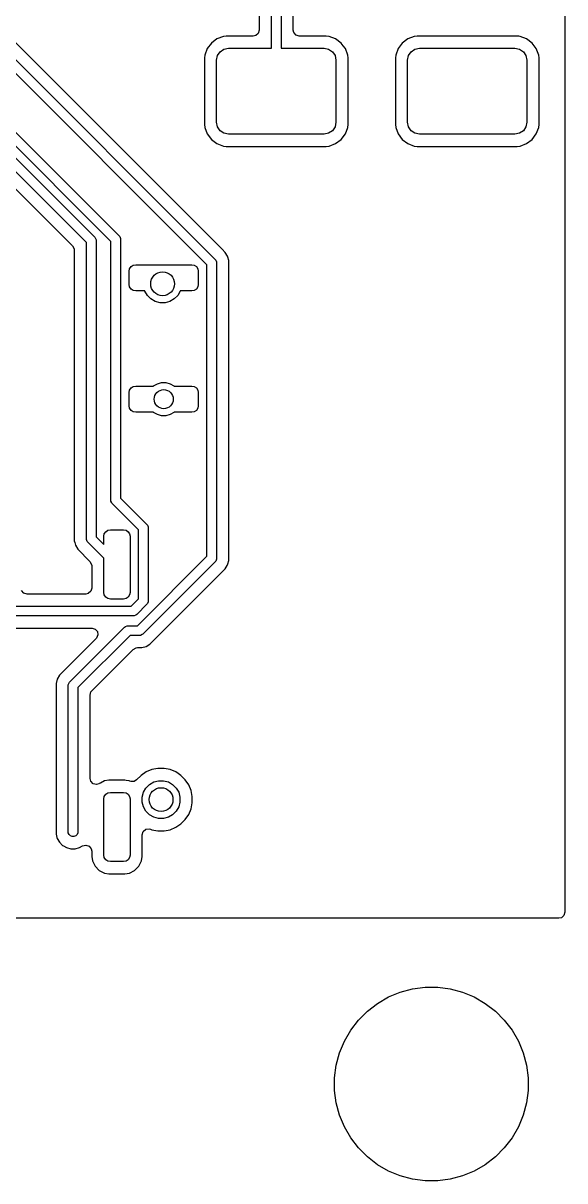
# Model space of a CAD drawing. Extents: x 3.09 to 4.61, y -6.46 to -3.15.
# Drawn here: x 4.168 to 4.614, y -6.45 to -5.496 of the extents above; entities that cross this region are included whole.
import ezdxf

# ---------------------------------------------------------------- set-up
doc = ezdxf.new("R2010")
doc.units = 0
doc.header["$MEASUREMENT"] = 0
doc.layers.add('BLACK', color=7, linetype='CONTINUOUS')

msp = doc.modelspace()

# ---------------------------------------------------------------- linework, layer by layer
at = {"layer": 'BLACK', "linetype": 'CONTINUOUS'}
for p, q in [((4.37238, -5.51654), (4.37238, -5.42892)), ((4.38038, -5.42986), (4.38038, -5.51654)), ((4.36236, -5.43899), (4.36236, -5.50156)), ((4.3904, -5.50156), (4.3904, -5.44232)), ((4.61441, -5.44213), (4.61441, -6.2289)), ((4.33173, -5.68223), (4.15425, -5.50474)), ((4.33274, -5.50677), (4.32739, -5.50877)), ((4.33511, -5.50652), (4.33274, -5.50677)), ((4.33274, -5.50677), (4.33274, -5.50677)), ((4.3574, -5.50652), (4.33511, -5.50652)), ((4.33511, -5.50652), (4.33511, -5.50652)), ((4.35946, -5.50607), (4.3574, -5.50652)), ((4.36157, -5.50424), (4.35946, -5.50607)), ((4.36236, -5.50156), (4.36157, -5.50424)), ((4.39085, -5.50362), (4.3904, -5.50156)), ((4.39268, -5.50573), (4.39085, -5.50362)), ((4.39536, -5.50652), (4.39268, -5.50573)), ((4.41765, -5.50652), (4.39536, -5.50652)), ((4.41972, -5.50674), (4.41765, -5.50652)), ((4.41765, -5.50652), (4.41765, -5.50652)), ((4.42001, -5.50677), (4.41972, -5.50674)), ((4.42536, -5.50877), (4.42001, -5.50677)), ((4.42001, -5.50677), (4.42001, -5.50677)), ((4.42001, -5.50677), (4.42001, -5.50677)), ((4.49022, -5.50677), (4.48487, -5.50877)), ((4.49259, -5.50652), (4.49022, -5.50677)), ((4.49022, -5.50677), (4.49022, -5.50677)), ((4.57513, -5.50652), (4.49259, -5.50652)), ((4.49259, -5.50652), (4.49259, -5.50652)), ((4.57631, -5.50664), (4.57513, -5.50652)), ((4.57749, -5.50677), (4.57631, -5.50664)), ((4.58285, -5.50877), (4.57749, -5.50677)), ((4.57749, -5.50677), (4.57749, -5.50677)), ((4.57749, -5.50677), (4.57749, -5.50677)), ((4.31912, -5.6951), (4.13973, -5.51571)), ((4.14422, -5.50888), (4.32595, -5.69062)), ((4.3194, -5.51676), (4.3174, -5.52211)), ((4.32282, -5.51219), (4.3194, -5.51676)), ((4.32739, -5.50877), (4.32282, -5.51219)), ((4.33324, -5.51728), (4.33701, -5.51654)), ((4.33701, -5.51654), (4.37238, -5.51654)), ((4.38038, -5.51654), (4.41575, -5.51654)), ((4.41575, -5.51654), (4.41951, -5.51728)), ((4.42994, -5.51219), (4.42536, -5.50877)), ((4.42536, -5.50877), (4.42536, -5.50877)), ((4.42536, -5.50877), (4.42536, -5.50877)), ((4.43161, -5.51442), (4.42994, -5.51219)), ((4.43336, -5.51676), (4.43161, -5.51442)), ((4.43536, -5.52211), (4.43336, -5.51676)), ((4.47688, -5.51676), (4.47488, -5.52211)), ((4.4803, -5.51219), (4.47688, -5.51676)), ((4.48487, -5.50877), (4.4803, -5.51219)), ((4.49072, -5.51728), (4.49449, -5.51654)), ((4.49449, -5.51654), (4.57323, -5.51654)), ((4.57323, -5.51654), (4.57699, -5.51728)), ((4.58742, -5.51219), (4.58285, -5.50877)), ((4.58285, -5.50877), (4.58285, -5.50877)), ((4.58285, -5.50877), (4.58285, -5.50877)), ((4.59084, -5.51676), (4.58742, -5.51219)), ((4.59284, -5.52211), (4.59084, -5.51676)), ((4.3174, -5.52211), (4.31715, -5.52448)), ((4.31715, -5.52448), (4.31715, -5.57946)), ((4.3174, -5.52211), (4.3174, -5.52211)), ((4.32717, -5.52638), (4.32791, -5.52261)), ((4.32717, -5.57756), (4.32717, -5.52638)), ((4.32791, -5.52261), (4.33005, -5.51942)), ((4.33005, -5.51942), (4.33324, -5.51728)), ((4.41951, -5.51728), (4.42271, -5.51942)), ((4.42271, -5.51942), (4.42484, -5.52261)), ((4.42484, -5.52261), (4.42559, -5.52638)), ((4.42559, -5.52638), (4.42559, -5.57756)), ((4.43561, -5.52448), (4.43536, -5.52211)), ((4.43536, -5.52211), (4.43536, -5.52211)), ((4.43561, -5.57946), (4.43561, -5.52448)), ((4.43561, -5.52448), (4.43561, -5.52448)), ((4.43561, -5.52448), (4.43561, -5.52448)), ((4.43561, -5.52448), (4.43561, -5.52448)), ((4.47488, -5.52211), (4.47463, -5.52448)), ((4.47463, -5.52448), (4.47463, -5.57946)), ((4.47488, -5.52211), (4.47488, -5.52211)), ((4.48465, -5.52638), (4.48539, -5.52261)), ((4.48465, -5.57756), (4.48465, -5.52638)), ((4.48539, -5.52261), (4.48753, -5.51942)), ((4.48753, -5.51942), (4.49072, -5.51728)), ((4.57699, -5.51728), (4.58019, -5.51942)), ((4.58019, -5.51942), (4.58232, -5.52261)), ((4.58232, -5.52261), (4.58307, -5.52638)), ((4.58307, -5.52638), (4.58307, -5.57756)), ((4.59309, -5.52448), (4.59284, -5.52211)), ((4.59309, -5.57946), (4.59309, -5.52448)), ((4.11898, -5.54343), (4.24679, -5.67123)), ((4.23996, -5.67572), (4.1145, -5.55026)), ((4.11275, -5.55847), (4.2266, -5.67232)), ((4.21978, -5.6768), (4.10827, -5.5653)), ((4.31715, -5.57946), (4.31715, -5.57946)), ((4.31715, -5.57946), (4.3174, -5.58182)), ((4.3174, -5.58182), (4.3174, -5.58182)), ((4.3174, -5.58182), (4.3194, -5.58718)), ((4.32791, -5.58133), (4.32717, -5.57756)), ((4.33005, -5.58452), (4.32791, -5.58133)), ((4.42484, -5.58133), (4.42271, -5.58452)), ((4.42559, -5.57756), (4.42484, -5.58133)), ((4.43336, -5.58718), (4.43536, -5.58182)), ((4.43536, -5.58182), (4.43561, -5.57946)), ((4.47463, -5.57946), (4.47463, -5.57946)), ((4.47463, -5.57946), (4.47488, -5.58182)), ((4.47488, -5.58182), (4.47488, -5.58182)), ((4.47488, -5.58182), (4.47688, -5.58718)), ((4.48539, -5.58133), (4.48465, -5.57756)), ((4.48753, -5.58452), (4.48539, -5.58133)), ((4.58232, -5.58133), (4.58019, -5.58452)), ((4.58307, -5.57756), (4.58232, -5.58133)), ((4.59084, -5.58718), (4.59284, -5.58182)), ((4.59284, -5.58182), (4.59309, -5.57946)), ((4.3194, -5.58718), (4.3194, -5.58718)), ((4.3194, -5.58718), (4.32282, -5.59175)), ((4.32282, -5.59175), (4.32739, -5.59517)), ((4.33324, -5.58665), (4.33005, -5.58452)), ((4.33701, -5.5874), (4.33324, -5.58665)), ((4.41575, -5.5874), (4.33701, -5.5874)), ((4.41951, -5.58665), (4.41575, -5.5874)), ((4.42271, -5.58452), (4.41951, -5.58665)), ((4.42536, -5.59517), (4.42994, -5.59175)), ((4.42994, -5.59175), (4.43336, -5.58718)), ((4.47688, -5.58718), (4.47688, -5.58718)), ((4.47688, -5.58718), (4.4803, -5.59175)), ((4.4803, -5.59175), (4.48487, -5.59517)), ((4.49072, -5.58665), (4.48753, -5.58452)), ((4.49449, -5.5874), (4.49072, -5.58665)), ((4.57323, -5.5874), (4.49449, -5.5874)), ((4.57699, -5.58665), (4.57323, -5.5874)), ((4.58019, -5.58452), (4.57699, -5.58665)), ((4.58285, -5.59517), (4.58742, -5.59175)), ((4.58742, -5.59175), (4.59084, -5.58718)), ((4.32739, -5.59517), (4.33274, -5.59717)), ((4.33274, -5.59717), (4.33511, -5.59742)), ((4.33511, -5.59742), (4.41765, -5.59742)), ((4.41765, -5.59742), (4.42001, -5.59717)), ((4.42001, -5.59717), (4.42536, -5.59517)), ((4.48487, -5.59517), (4.49022, -5.59717)), ((4.49022, -5.59717), (4.49259, -5.59742)), ((4.49259, -5.59742), (4.57513, -5.59742)), ((4.57513, -5.59742), (4.57749, -5.59717)), ((4.57749, -5.59717), (4.58285, -5.59517)), ((4.15635, -5.62754), (4.2083, -5.6795)), ((4.21978, -5.92086), (4.21978, -5.6768)), ((4.2266, -5.67232), (4.2271, -5.67292)), ((4.2271, -5.67292), (4.2277, -5.67437)), ((4.2277, -5.67437), (4.22778, -5.67515)), ((4.22778, -5.67515), (4.22778, -5.91921)), ((4.23996, -5.88908), (4.23996, -5.67572)), ((4.24679, -5.67123), (4.24728, -5.67184)), ((4.24728, -5.67184), (4.24788, -5.67328)), ((4.24788, -5.67328), (4.24796, -5.67406)), ((4.24796, -5.67406), (4.24796, -5.88743)), ((4.2083, -5.6795), (4.20964, -5.68195)), ((4.20964, -5.68195), (4.20976, -5.68301)), ((4.20976, -5.68301), (4.20976, -5.91902)), ((4.33434, -5.68484), (4.33173, -5.68223)), ((4.33619, -5.68803), (4.33434, -5.68484)), ((4.33636, -5.68867), (4.33619, -5.68803)), ((4.33714, -5.6916), (4.33636, -5.68867)), ((4.25541, -5.69834), (4.25658, -5.69658)), ((4.25658, -5.69658), (4.25834, -5.69541)), ((4.25834, -5.69541), (4.26041, -5.695)), ((4.26041, -5.695), (4.30667, -5.695)), ((4.30667, -5.695), (4.30874, -5.69541)), ((4.30874, -5.69541), (4.3105, -5.69658)), ((4.3105, -5.69658), (4.31167, -5.69834)), ((4.31912, -5.9354), (4.31912, -5.6951)), ((4.32595, -5.69062), (4.32645, -5.69122)), ((4.32645, -5.69122), (4.32705, -5.69266)), ((4.32705, -5.69266), (4.32712, -5.69344)), ((4.32712, -5.69344), (4.32712, -5.93705)), ((4.33714, -5.69529), (4.33714, -5.6916)), ((4.33714, -5.69597), (4.33714, -5.69529)), ((4.33714, -5.69529), (4.33714, -5.69529)), ((4.33714, -5.9349), (4.33714, -5.69597)), ((4.255, -5.70041), (4.25541, -5.69834)), ((4.255, -5.71124), (4.255, -5.70041)), ((4.31167, -5.69834), (4.31208, -5.70041)), ((4.31208, -5.70041), (4.31208, -5.71124)), ((4.25541, -5.71331), (4.255, -5.71124)), ((4.25658, -5.71506), (4.25541, -5.71331)), ((4.25834, -5.71624), (4.25658, -5.71506)), ((4.26041, -5.71665), (4.25834, -5.71624)), ((4.26804, -5.71665), (4.26041, -5.71665)), ((4.26806, -5.71672), (4.26804, -5.71665)), ((4.27012, -5.72028), (4.26806, -5.71672)), ((4.29716, -5.71672), (4.2951, -5.72028)), ((4.29718, -5.71665), (4.29716, -5.71672)), ((4.30667, -5.71665), (4.29718, -5.71665)), ((4.30874, -5.71624), (4.30667, -5.71665)), ((4.3105, -5.71506), (4.30874, -5.71624)), ((4.31167, -5.71331), (4.3105, -5.71506)), ((4.31208, -5.71124), (4.31167, -5.71331)), ((4.27302, -5.72318), (4.27012, -5.72028)), ((4.27658, -5.72524), (4.27302, -5.72318)), ((4.28055, -5.7263), (4.27658, -5.72524)), ((4.28467, -5.7263), (4.28055, -5.7263)), ((4.28864, -5.72524), (4.28467, -5.7263)), ((4.2922, -5.72318), (4.28864, -5.72524)), ((4.2951, -5.72028), (4.2922, -5.72318)), ((4.27515, -5.79489), (4.27827, -5.79309)), ((4.27827, -5.79309), (4.28174, -5.79216)), ((4.28174, -5.79216), (4.28534, -5.79216)), ((4.28534, -5.79216), (4.28881, -5.79309)), ((4.28881, -5.79309), (4.29193, -5.79489)), ((4.255, -5.80041), (4.25541, -5.79834)), ((4.255, -5.81124), (4.255, -5.80041)), ((4.25541, -5.79834), (4.25658, -5.79658)), ((4.25658, -5.79658), (4.25834, -5.79541)), ((4.25834, -5.79541), (4.26041, -5.795)), ((4.26041, -5.795), (4.27505, -5.795)), ((4.27505, -5.795), (4.27515, -5.79489)), ((4.29193, -5.79489), (4.29203, -5.795)), ((4.29203, -5.795), (4.30667, -5.795)), ((4.30667, -5.795), (4.30874, -5.79541)), ((4.30874, -5.79541), (4.3105, -5.79658)), ((4.3105, -5.79658), (4.31167, -5.79834)), ((4.31167, -5.79834), (4.31208, -5.80041)), ((4.31208, -5.80041), (4.31208, -5.81124)), ((4.25541, -5.81331), (4.255, -5.81124)), ((4.31208, -5.81124), (4.31167, -5.81331)), ((4.25658, -5.81506), (4.25541, -5.81331)), ((4.25834, -5.81624), (4.25658, -5.81506)), ((4.26041, -5.81665), (4.25834, -5.81624)), ((4.27505, -5.81665), (4.26041, -5.81665)), ((4.27515, -5.81675), (4.27505, -5.81665)), ((4.27827, -5.81855), (4.27515, -5.81675)), ((4.28174, -5.81948), (4.27827, -5.81855)), ((4.28534, -5.81948), (4.28174, -5.81948)), ((4.28881, -5.81855), (4.28534, -5.81948)), ((4.29193, -5.81675), (4.28881, -5.81855)), ((4.29203, -5.81665), (4.29193, -5.81675)), ((4.30667, -5.81665), (4.29203, -5.81665)), ((4.30874, -5.81624), (4.30667, -5.81665)), ((4.3105, -5.81506), (4.30874, -5.81624)), ((4.31167, -5.81331), (4.3105, -5.81506)), ((4.24003, -5.88986), (4.23996, -5.88908)), ((4.24796, -5.88743), (4.26965, -5.90912)), ((4.24063, -5.8913), (4.24003, -5.88986)), ((4.24113, -5.89191), (4.24063, -5.8913)), ((4.26282, -5.91361), (4.24113, -5.89191)), ((4.23413, -5.91891), (4.23454, -5.91684)), ((4.23454, -5.91684), (4.23572, -5.91509)), ((4.23572, -5.91509), (4.23747, -5.91391)), ((4.23747, -5.91391), (4.23954, -5.9135)), ((4.23954, -5.9135), (4.25037, -5.9135)), ((4.25037, -5.9135), (4.25244, -5.91391)), ((4.25244, -5.91391), (4.2542, -5.91509)), ((4.2542, -5.91509), (4.25537, -5.91684)), ((4.25537, -5.91684), (4.25578, -5.91891)), ((4.26282, -5.97048), (4.26282, -5.91361)), ((4.26965, -5.90912), (4.27015, -5.90973)), ((4.27015, -5.90973), (4.27075, -5.91117)), ((4.27075, -5.91117), (4.27082, -5.91195)), ((4.27082, -5.91195), (4.27082, -5.97214)), ((4.20976, -5.91902), (4.20976, -5.92271)), ((4.20976, -5.92271), (4.21014, -5.92413)), ((4.21014, -5.92413), (4.21071, -5.92627)), ((4.21071, -5.92627), (4.21071, -5.92627)), ((4.21071, -5.92627), (4.21256, -5.92947)), ((4.21985, -5.92164), (4.21978, -5.92086)), ((4.22045, -5.92308), (4.21985, -5.92164)), ((4.22095, -5.92369), (4.22045, -5.92308)), ((4.23413, -5.93687), (4.22095, -5.92369)), ((4.22778, -5.91921), (4.23413, -5.92556)), ((4.23413, -5.92556), (4.23413, -5.91891)), ((4.25578, -5.91891), (4.25578, -5.96517)), ((4.21256, -5.92947), (4.21256, -5.92947)), ((4.21256, -5.92947), (4.21256, -5.92947)), ((4.21256, -5.92947), (4.22266, -5.93957)), ((4.26189, -5.99263), (4.31912, -5.9354)), ((4.33714, -5.93521), (4.33714, -5.9349)), ((4.33714, -5.9349), (4.33714, -5.9349)), ((4.33714, -5.9389), (4.33714, -5.93521)), ((4.22266, -5.93957), (4.224, -5.94202)), ((4.224, -5.94202), (4.22411, -5.94308)), ((4.22411, -5.94308), (4.22411, -5.95329)), ((4.23413, -5.96517), (4.23413, -5.93687)), ((4.32595, -5.93988), (4.26638, -5.99945)), ((4.27216, -6.00784), (4.33434, -5.94566)), ((4.32645, -5.93927), (4.32595, -5.93988)), ((4.32705, -5.93783), (4.32645, -5.93927)), ((4.32712, -5.93705), (4.32705, -5.93783)), ((4.33434, -5.94566), (4.33584, -5.94306)), ((4.33584, -5.94306), (4.33619, -5.94246)), ((4.33619, -5.94246), (4.33642, -5.94161)), ((4.33642, -5.94161), (4.33714, -5.9389)), ((4.22411, -5.95329), (4.22411, -5.96155)), ((4.16808, -5.96572), (4.16625, -5.96361)), ((4.22332, -5.96423), (4.22121, -5.96606)), ((4.22411, -5.96155), (4.22332, -5.96423)), ((4.23454, -5.96724), (4.23413, -5.96517)), ((4.25578, -5.96517), (4.25537, -5.96724)), ((4.17076, -5.96651), (4.16808, -5.96572)), ((4.21915, -5.96651), (4.17076, -5.96651)), ((4.22121, -5.96606), (4.21915, -5.96651)), ((4.23572, -5.969), (4.23454, -5.96724)), ((4.23747, -5.97017), (4.23572, -5.969)), ((4.23954, -5.97059), (4.23747, -5.97017)), ((4.25037, -5.97059), (4.23954, -5.97059)), ((4.25244, -5.97017), (4.25037, -5.97059)), ((4.2542, -5.969), (4.25244, -5.97017)), ((4.25537, -5.96724), (4.2542, -5.969)), ((4.25677, -5.97653), (4.26282, -5.97048)), ((4.26965, -5.97497), (4.26126, -5.98336)), ((4.27015, -5.97436), (4.26965, -5.97497)), ((4.27075, -5.97292), (4.27015, -5.97436)), ((4.27082, -5.97214), (4.27075, -5.97292)), ((4.25843, -5.98453), (4.11362, -5.98453)), ((4.11528, -5.97653), (4.25677, -5.97653)), ((4.25921, -5.98445), (4.25843, -5.98453)), ((4.26065, -5.98386), (4.25921, -5.98445)), ((4.26126, -5.98336), (4.26065, -5.98386)), ((4.20591, -6.03917), (4.25128, -5.9938)), ((4.25128, -5.9938), (4.25188, -5.9933)), ((4.25188, -5.9933), (4.25203, -5.99324)), ((4.25203, -5.99324), (4.25333, -5.9927)), ((4.25333, -5.9927), (4.25411, -5.99263)), ((4.25411, -5.99263), (4.26189, -5.99263)), ((4.15393, -5.99455), (4.22438, -5.99455)), ((4.22789, -6.00302), (4.20502, -6.02588)), ((4.25576, -6.00063), (4.21274, -6.04365)), ((4.22438, -5.99455), (4.22706, -5.99534)), ((4.22706, -5.99534), (4.22889, -5.99745)), ((4.22813, -6.00276), (4.22789, -6.00302)), ((4.22929, -6.00022), (4.22813, -6.00276)), ((4.22889, -5.99745), (4.22929, -6.00022)), ((4.26355, -6.00063), (4.25576, -6.00063)), ((4.26433, -6.00055), (4.26355, -6.00063)), ((4.26577, -5.99995), (4.26433, -6.00055)), ((4.26638, -5.99945), (4.26577, -5.99995)), ((4.22421, -6.04635), (4.25846, -6.0121)), ((4.25846, -6.0121), (4.26091, -6.01076)), ((4.26091, -6.01076), (4.26197, -6.01065)), ((4.26197, -6.01065), (4.26539, -6.01065)), ((4.26539, -6.01065), (4.26896, -6.00969)), ((4.26539, -6.01065), (4.26539, -6.01065)), ((4.26896, -6.00969), (4.27216, -6.00784)), ((4.19943, -6.03148), (4.19752, -6.03339)), ((4.20502, -6.02588), (4.19943, -6.03148)), ((4.19943, -6.03148), (4.19943, -6.03148)), ((4.19943, -6.03148), (4.19943, -6.03148)), ((4.19943, -6.03148), (4.19943, -6.03148)), ((4.19567, -6.03659), (4.19472, -6.04015)), ((4.19472, -6.04015), (4.19472, -6.16436)), ((4.19752, -6.03339), (4.19567, -6.03659)), ((4.19567, -6.03659), (4.19567, -6.03659)), ((4.19567, -6.03659), (4.19567, -6.03659)), ((4.19752, -6.03339), (4.19752, -6.03339)), ((4.20474, -6.042), (4.20481, -6.04122)), ((4.20481, -6.04122), (4.20541, -6.03977)), ((4.20541, -6.03977), (4.20591, -6.03917)), ((4.20474, -6.16252), (4.20474, -6.042)), ((4.21274, -6.04365), (4.21274, -6.16252)), ((4.22276, -6.04986), (4.22354, -6.04718)), ((4.22276, -6.1186), (4.22276, -6.04986)), ((4.22354, -6.04718), (4.22421, -6.04635)), ((4.2649, -6.11599), (4.26114, -6.11975)), ((4.26912, -6.11317), (4.2649, -6.11599)), ((4.2649, -6.11599), (4.2649, -6.11599)), ((4.27381, -6.11123), (4.26912, -6.11317)), ((4.27879, -6.11024), (4.27381, -6.11123)), ((4.27381, -6.11123), (4.27381, -6.11123)), ((4.28386, -6.11024), (4.27879, -6.11024)), ((4.27879, -6.11024), (4.27879, -6.11024)), ((4.28884, -6.11123), (4.28386, -6.11024)), ((4.28386, -6.11024), (4.28386, -6.11024)), ((4.29353, -6.11317), (4.28884, -6.11123)), ((4.29532, -6.11437), (4.29353, -6.11317)), ((4.29775, -6.11599), (4.29532, -6.11437)), ((4.30134, -6.11958), (4.29775, -6.11599)), ((4.29775, -6.11599), (4.29775, -6.11599)), ((4.22333, -6.12091), (4.22276, -6.1186)), ((4.22528, -6.12291), (4.22333, -6.12091)), ((4.228, -6.12355), (4.22528, -6.12291)), ((4.22994, -6.12285), (4.228, -6.12355)), ((4.23001, -6.12298), (4.22994, -6.12285)), ((4.23036, -6.12281), (4.23001, -6.12298)), ((4.2313, -6.12233), (4.23036, -6.12281)), ((4.23036, -6.12281), (4.23036, -6.12281)), ((4.23471, -6.12059), (4.2313, -6.12233)), ((4.23833, -6.12002), (4.23471, -6.12059)), ((4.25158, -6.12002), (4.23833, -6.12002)), ((4.25257, -6.12017), (4.25158, -6.12002)), ((4.25158, -6.12002), (4.25158, -6.12002)), ((4.2552, -6.12059), (4.25257, -6.12017)), ((4.25537, -6.12067), (4.2552, -6.12059)), ((4.25635, -6.12105), (4.25537, -6.12067)), ((4.25914, -6.12098), (4.25635, -6.12105)), ((4.26106, -6.11967), (4.25914, -6.12098)), ((4.26114, -6.11975), (4.26106, -6.11967)), ((4.26678, -6.12998), (4.26883, -6.12642)), ((4.26883, -6.12642), (4.27174, -6.12351)), ((4.27174, -6.12351), (4.2753, -6.12145)), ((4.2753, -6.12145), (4.27927, -6.12039)), ((4.27927, -6.12039), (4.28338, -6.12039)), ((4.28338, -6.12039), (4.28735, -6.12145)), ((4.28735, -6.12145), (4.29091, -6.12351)), ((4.29091, -6.12351), (4.29382, -6.12642)), ((4.29382, -6.12642), (4.29588, -6.12998)), ((4.30416, -6.1238), (4.30134, -6.11958)), ((4.30134, -6.11958), (4.30134, -6.11958)), ((4.3061, -6.12849), (4.30416, -6.1238)), ((4.23413, -6.13545), (4.23454, -6.13338)), ((4.23413, -6.18171), (4.23413, -6.13545)), ((4.23454, -6.13338), (4.23572, -6.13162)), ((4.23572, -6.13162), (4.23747, -6.13045)), ((4.23747, -6.13045), (4.23954, -6.13004)), ((4.23954, -6.13004), (4.25037, -6.13004)), ((4.25037, -6.13004), (4.25244, -6.13045)), ((4.25244, -6.13045), (4.2542, -6.13162)), ((4.2542, -6.13162), (4.25537, -6.13338)), ((4.25537, -6.13338), (4.25578, -6.13545)), ((4.25578, -6.13545), (4.25578, -6.18171)), ((4.26571, -6.13395), (4.26678, -6.12998)), ((4.26571, -6.13806), (4.26571, -6.13395)), ((4.29588, -6.12998), (4.29694, -6.13395)), ((4.29694, -6.13395), (4.29694, -6.13806)), ((4.30709, -6.13347), (4.3061, -6.12849)), ((4.30709, -6.13854), (4.30709, -6.13347)), ((4.26678, -6.14203), (4.26571, -6.13806)), ((4.26883, -6.14559), (4.26678, -6.14203)), ((4.27174, -6.1485), (4.26883, -6.14559)), ((4.29382, -6.14559), (4.29091, -6.1485)), ((4.29588, -6.14203), (4.29382, -6.14559)), ((4.29694, -6.13806), (4.29588, -6.14203)), ((4.30416, -6.14821), (4.3061, -6.14352)), ((4.3061, -6.14352), (4.30709, -6.13854)), ((4.2753, -6.15055), (4.27174, -6.1485)), ((4.27927, -6.15162), (4.2753, -6.15055)), ((4.28338, -6.15162), (4.27927, -6.15162)), ((4.28735, -6.15055), (4.28338, -6.15162)), ((4.29091, -6.1485), (4.28735, -6.15055)), ((4.29353, -6.15884), (4.29775, -6.15602)), ((4.29775, -6.15602), (4.30134, -6.15243)), ((4.30134, -6.15243), (4.30416, -6.14821)), ((4.19472, -6.16436), (4.1955, -6.16729)), ((4.20481, -6.1633), (4.20474, -6.16252)), ((4.20541, -6.16474), (4.20481, -6.1633)), ((4.20651, -6.16584), (4.20541, -6.16474)), ((4.20796, -6.16644), (4.20651, -6.16584)), ((4.21096, -6.16584), (4.20952, -6.16644)), ((4.21206, -6.16474), (4.21096, -6.16584)), ((4.21266, -6.1633), (4.21206, -6.16474)), ((4.21274, -6.16252), (4.21266, -6.1633)), ((4.2658, -6.16489), (4.26659, -6.16221)), ((4.2658, -6.18292), (4.2658, -6.16489)), ((4.26659, -6.16221), (4.2687, -6.16038)), ((4.2687, -6.16038), (4.27147, -6.15998)), ((4.27147, -6.15998), (4.27266, -6.16031)), ((4.27266, -6.16031), (4.27381, -6.16078)), ((4.27381, -6.16078), (4.27381, -6.16078)), ((4.27381, -6.16078), (4.27381, -6.16078)), ((4.27381, -6.16078), (4.27879, -6.16177)), ((4.27879, -6.16177), (4.27879, -6.16177)), ((4.27879, -6.16177), (4.28386, -6.16177)), ((4.28386, -6.16177), (4.28884, -6.16078)), ((4.28386, -6.16177), (4.28386, -6.16177)), ((4.28884, -6.16078), (4.29353, -6.15884)), ((4.1955, -6.16729), (4.19567, -6.16793)), ((4.19567, -6.16793), (4.19567, -6.16793)), ((4.19567, -6.16793), (4.19752, -6.17112)), ((4.19752, -6.17112), (4.19752, -6.17112)), ((4.19752, -6.17112), (4.20013, -6.17373)), ((4.20013, -6.17373), (4.20013, -6.17373)), ((4.20013, -6.17373), (4.20013, -6.17373)), ((4.20013, -6.17373), (4.20013, -6.17373)), ((4.20013, -6.17373), (4.20013, -6.17373)), ((4.20013, -6.17373), (4.20085, -6.17415)), ((4.20085, -6.17415), (4.20332, -6.17558)), ((4.20952, -6.16644), (4.20796, -6.16644)), ((4.21415, -6.17558), (4.21667, -6.17412)), ((4.21667, -6.17412), (4.21939, -6.17347)), ((4.21939, -6.17347), (4.22203, -6.17438)), ((4.22203, -6.17438), (4.22375, -6.17658)), ((4.20332, -6.17558), (4.20689, -6.17654)), ((4.20689, -6.17654), (4.20689, -6.17654)), ((4.20689, -6.17654), (4.21058, -6.17654)), ((4.21058, -6.17654), (4.21415, -6.17558)), ((4.21058, -6.17654), (4.21058, -6.17654)), ((4.22375, -6.17658), (4.22411, -6.17842)), ((4.22411, -6.17842), (4.22411, -6.18292)), ((4.22411, -6.18292), (4.22468, -6.18654)), ((4.23454, -6.18378), (4.23413, -6.18171)), ((4.23572, -6.18554), (4.23454, -6.18378)), ((4.25537, -6.18378), (4.2542, -6.18554)), ((4.25578, -6.18171), (4.25537, -6.18378)), ((4.26523, -6.18654), (4.2658, -6.18292)), ((4.22468, -6.18654), (4.22666, -6.19041)), ((4.22666, -6.19041), (4.2269, -6.19089)), ((4.2269, -6.19089), (4.23036, -6.19435)), ((4.23036, -6.19435), (4.23471, -6.19657)), ((4.23747, -6.18671), (4.23572, -6.18554)), ((4.23954, -6.18712), (4.23747, -6.18671)), ((4.25037, -6.18712), (4.23954, -6.18712)), ((4.25244, -6.18671), (4.25037, -6.18712)), ((4.2542, -6.18554), (4.25244, -6.18671)), ((4.2552, -6.19657), (4.25955, -6.19435)), ((4.25955, -6.19435), (4.26301, -6.19089)), ((4.26301, -6.19089), (4.26523, -6.18654)), ((4.23471, -6.19657), (4.23833, -6.19714)), ((4.23833, -6.19714), (4.25158, -6.19714)), ((4.25158, -6.19714), (4.2552, -6.19657)), ((4.61362, -6.23158), (4.61151, -6.23341)), ((4.61441, -6.2289), (4.61362, -6.23158)), ((4.60945, -6.23386), (3.10362, -6.23386)), ((4.61151, -6.23341), (4.60945, -6.23386)), ((4.45989, -6.30395), (4.46895, -6.29872)), ((4.46895, -6.29872), (4.47862, -6.29472)), ((4.47862, -6.29472), (4.48872, -6.29201)), ((4.48872, -6.29201), (4.4991, -6.29064)), ((4.4991, -6.29064), (4.50956, -6.29064)), ((4.50956, -6.29064), (4.51994, -6.29201)), ((4.51994, -6.29201), (4.53005, -6.29472)), ((4.53005, -6.29472), (4.53971, -6.29872)), ((4.53971, -6.29872), (4.54878, -6.30395)), ((4.45158, -6.31033), (4.45989, -6.30395)), ((4.54878, -6.30395), (4.55708, -6.31033)), ((4.43781, -6.32603), (4.44418, -6.31772)), ((4.44418, -6.31772), (4.45158, -6.31033)), ((4.55708, -6.31033), (4.56448, -6.31772)), ((4.56448, -6.31772), (4.57085, -6.32603)), ((4.43258, -6.33509), (4.43781, -6.32603)), ((4.57085, -6.32603), (4.57608, -6.33509)), ((4.42858, -6.34476), (4.43258, -6.33509)), ((4.57608, -6.33509), (4.58009, -6.34476)), ((4.42587, -6.35487), (4.42858, -6.34476)), ((4.58009, -6.34476), (4.58279, -6.35487)), ((4.4245, -6.36524), (4.42587, -6.35487)), ((4.58279, -6.35487), (4.58416, -6.36524)), ((4.4245, -6.3757), (4.4245, -6.36524)), ((4.58416, -6.36524), (4.58416, -6.3757)), ((4.42587, -6.38608), (4.4245, -6.3757)), ((4.58416, -6.3757), (4.58279, -6.38608)), ((4.42858, -6.39619), (4.42587, -6.38608)), ((4.58279, -6.38608), (4.58009, -6.39619)), ((4.43258, -6.40586), (4.42858, -6.39619)), ((4.58009, -6.39619), (4.57608, -6.40586)), ((4.43781, -6.41492), (4.43258, -6.40586)), ((4.57608, -6.40586), (4.57085, -6.41492)), ((4.44418, -6.42322), (4.43781, -6.41492)), ((4.45158, -6.43062), (4.44418, -6.42322)), ((4.56448, -6.42322), (4.55708, -6.43062)), ((4.57085, -6.41492), (4.56448, -6.42322)), ((4.45989, -6.43699), (4.45158, -6.43062)), ((4.55708, -6.43062), (4.54878, -6.43699)), ((4.46895, -6.44222), (4.45989, -6.43699)), ((4.47862, -6.44623), (4.46895, -6.44222)), ((4.53971, -6.44222), (4.53005, -6.44623)), ((4.54878, -6.43699), (4.53971, -6.44222)), ((4.48872, -6.44894), (4.47862, -6.44623)), ((4.4991, -6.4503), (4.48872, -6.44894)), ((4.50956, -6.4503), (4.4991, -6.4503)), ((4.51994, -6.44894), (4.50956, -6.4503)), ((4.53005, -6.44623), (4.51994, -6.44894))]:
    msp.add_line(p, q, dxfattribs=at)
at = {"layer": 'BLACK'}
for centre, radius in [((4.28261, -5.71069), 0.00984), ((4.28354, -5.80582), 0.00787), ((4.28133, -6.136), 0.00984)]:
    msp.add_circle(centre, radius, dxfattribs=at)

doc.saveas('drawing.dxf')
